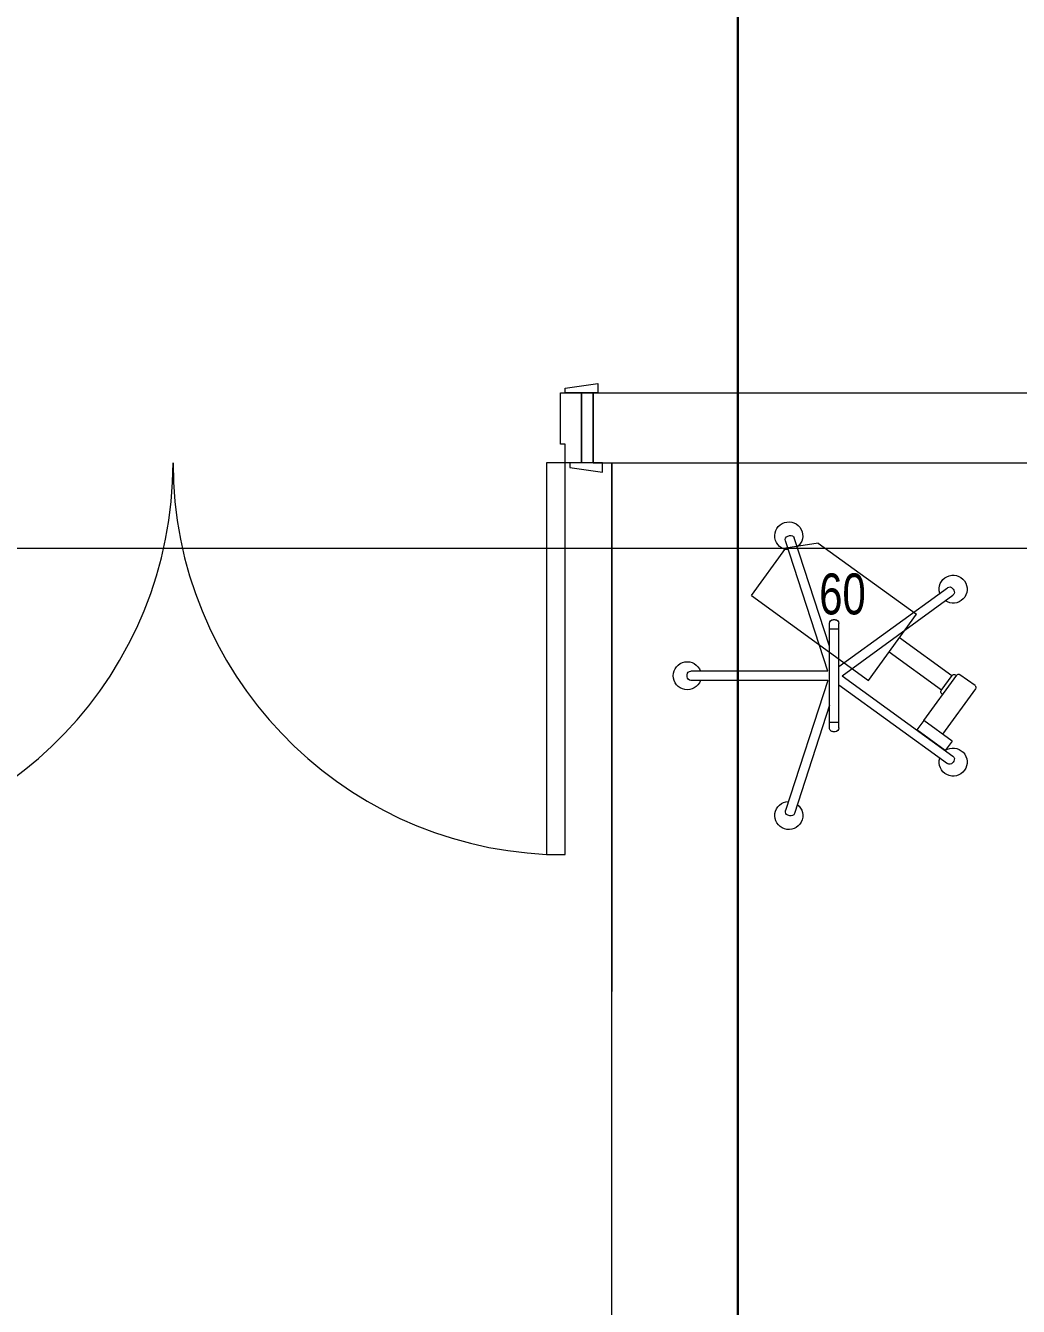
# Model space of a CAD drawing. Header units: metres. Extents: x 75097 to 220695, y -1557923 to -1361206.
# Drawn here: x 118566 to 120693, y -1465860 to -1463116 of the extents above; entities that cross this region are included whole.
import ezdxf

# ---------------------------------------------------------------- set-up
doc = ezdxf.new("R2010")
doc.units = ezdxf.units.M
doc.layers.get('0').update_dxf_attribs({"lineweight": 0})
for name, color, linetype, lineweight in [('A-100 - Copy$0$Medical Equipment and Furniture', 8, 'Continuous', 0), ('A-100 - Copy$0$Medical Equipment and Furniture1', 8, 'Continuous', 5), ('A-100 - Copy$0$Walls', 8, 'Continuous', 0), ('A-100 - Copy$0$Wooden Joinery', 8, 'Continuous', 0), ('E-LG', 245, 'Continuous', 30)]:
    doc.layers.add(name, color=color, linetype=linetype, lineweight=lineweight)
doc.layers.add('E-POWR', color=7, linetype='Continuous', lineweight=9, true_color=0x4e7e3e)
doc.styles.add('A-100 - Copy$0$X3G_ENTITY_257CFD', font='swisscl.ttf', dxfattribs={"height": 200})

# ---------------------------------------------------------------- blocks, each defined once
blk = doc.blocks.new('A-100 - Copy$0$HF12177-P')
for p, q in [((-0.0196, -0.007), (-0.1885, 0.2255)), ((0, 0), (-0.1724, 0.2372)), ((0, 0), (0.1724, 0.2372)), ((0.0196, -0.007), (0.1885, 0.2255)), ((-0.0631, -0.027), (-0.2951, -0.1024)), ((-0.12, -0.015), (-0.12, -0.019)), ((-0.112, -0.007), (0.112, -0.007)), ((-0.112, -0.027), (0.112, -0.027)), ((-0.1, -0.007), (-0.1, -0.027)), ((0.0631, -0.027), (0.2951, -0.1024)), ((0.1, -0.007), (0.1, -0.027)), ((0.12, -0.015), (0.12, -0.019)), ((-0.01, -0.0308), (-0.2889, -0.1214)), ((-0.01, -0.0308), (-0.01, -0.324)), ((0.01, -0.0308), (0.01, -0.324)), ((0.01, -0.0308), (0.2889, -0.1214))]:
    blk.add_line(p, q)
for centre, radius, start, end in [((-0.1852, 0.2378), 0.03, 325.4712, 286.5288), ((0.1852, 0.2378), 0.03, 253.4712, 214.5288), ((-0.1821, 0.2302), 0.008, 126.3733, 216), ((0, -0.017), 0.315, 125.6267, 126.3733), ((-0.1788, 0.2325), 0.008, 36, 125.6267), ((0.1788, 0.2325), 0.008, 54.3733, 144), ((0, -0.017), 0.315, 53.6267, 54.3733), ((0.1821, 0.2302), 0.008, 324, 53.6267), ((-0.112, -0.015), 0.008, 90, 180), ((-0.112, -0.019), 0.008, 180, 270), ((0.112, -0.015), 0.008, 0, 90), ((0.112, -0.019), 0.008, 270, 0), ((-0.2996, -0.1144), 0.03, 37.4712, 358.5288), ((-0.2926, -0.11), 0.008, 108, 197.6267), ((0.2996, -0.1144), 0.03, 181.4712, 142.5288), ((0.2926, -0.11), 0.008, 342.3733, 72), ((0, -0.017), 0.315, 197.6267, 198.3733), ((-0.2914, -0.1138), 0.008, 198.3733, 288), ((0.2914, -0.1138), 0.008, 252, 341.6267), ((0, -0.017), 0.315, 341.6267, 342.3733), ((0, -0.332), 0.03, 109.4712, 70.5288), ((-0.002, -0.324), 0.008, 180, 269.6267), ((0.002, -0.324), 0.008, 270.3733, 0), ((0, -0.017), 0.315, 269.6267, 270.3733)]:
    blk.add_arc(centre, radius, start, end)
blk = doc.blocks.new('A-100 - Copy$0$MONITOR ARM PLAN')
for p, q in [((0.025, -0.49375, 0), (0.025, -0.18375, 0)), ((0.025, -0.18375, 0), (0.2, -0.18375, 0)), ((0.2, -0.44375, 0), (0.2, -0.18375, 0)), ((0.2, -0.44375, 0), (0.15, -0.49375, 0)), ((0.025, -0.49375, 0), (0.15, -0.49375, 0))]:
    blk.add_line(p, q)
at = {"layer": 'A-100 - Copy$0$Medical Equipment and Furniture1'}
for p, q in [((0.025, 0.0375), (0, 0.0375)), ((0, 0.0375), (0, -0.0375)), ((0.025, 0.0375), (0.025, -0.0375)), ((0.145, 0.0125), (0.025, 0.0125)), ((0.15, 0.0075), (0.15, -0.0325)), ((0.025, -0.0375), (0, -0.0375)), ((0.025, -0.0375), (0.145, -0.0375)), ((0.09375, -0.0375), (0.09375, -0.04)), ((0.09875, -0.045), (0.13875, -0.045)), ((0.1, -0.045), (0.1, -0.18375)), ((0.1375, -0.045), (0.1375, -0.18375)), ((0.14375, -0.0375), (0.14375, -0.04))]:
    blk.add_line(p, q, dxfattribs=at)
for centre, start, end in [((0.145, 0.0075, 0), 0, 90), ((0.09875, -0.04), 180, 270), ((0.13875, -0.04), 270, 360), ((0.145, -0.0325), 270, 0)]:
    blk.add_arc(centre, 0.005, start, end, dxfattribs=at)
blk = doc.blocks.new('A-100 - Copy$0$A$C009F45C9')
at = {"layer": 'A-100 - Copy$0$Wooden Joinery'}
for p, q in [((844, -1650), (754, -1650)), ((844, -1670), (754, -1670)), ((724, -1690), (724, -1680)), ((744, -1690), (724, -1690)), ((744, -1690), (744, -1680)), ((884, -1690), (844, -1690)), ((844, -1700), (844, -1690)), ((854, -1690), (854, -1680)), ((874, -1690), (874, -1680)), ((884, -1700), (884, -1690)), ((724, -1750), (724, -1760)), ((744, -1750), (724, -1750)), ((744, -1750), (744, -1760)), ((844, -1740), (844, -1750)), ((884, -1750), (844, -1750)), ((854, -1750), (854, -1760)), ((874, -1750), (874, -1760)), ((884, -1740), (884, -1750)), ((844, -1770), (754, -1770)), ((844, -1790), (754, -1790))]:
    blk.add_line(p, q, dxfattribs=at)
for points in [[(-75, -60), (-85, -60), (-95, 10), (-75, 10)], [(75, -50), (85, -50), (95, 20), (75, 20)], [(75, -100), (914, -100), (914, -60), (75, -60)], [(75, -1700), (914, -1700), (914, -1740), (75, -1740)], [(75, -1700), (914, -1700), (914, -1740), (75, -1740)], [(-75, -1740), (-85, -1740), (-95, -1810), (-75, -1810)], [(75, -1750), (85, -1750), (95, -1820), (75, -1820)]]:
    blk.add_lwpolyline(points, close=True, dxfattribs=at)
for points in [[(75, -25), (-75, -25), (-75, 0), (75, 0), (75, -25)], [(75, -25), (75, -60), (35, -60), (35, -70), (-75, -70), (-75, -25), (75, -25)], [(75, -1775), (75, -1740), (35, -1740), (35, -1730), (-75, -1730), (-75, -1775), (75, -1775)], [(75, -1775), (-75, -1775), (-75, -1800), (75, -1800), (75, -1775)]]:
    blk.add_lwpolyline(points, dxfattribs=at)
for centre, radius, start, end in [((75, -60), 840, 270, 357.2706), ((75, -1740), 840, 2.7294, 90), ((754, -1680), 30, 90, 180), ((754, -1680), 10, 90, 180), ((844, -1680), 30, 0, 90), ((844, -1680), 10, 0, 90), ((754, -1760), 30, 180, 270), ((754, -1760), 10, 180, 270), ((844, -1760), 10, 270, 0), ((844, -1760), 30, 270, 0)]:
    blk.add_arc(centre, radius, start, end, dxfattribs=at)
blk = doc.blocks.new('A-100 - Copy')
at = {"layer": 'A-100 - Copy$0$Medical Equipment and Furniture'}
for p, q in [((119822.1, -1464052.7, 0), (119822.1, -1465185.3, 0)), ((119822.1, -1466552.7, 0), (119822.1, -1464052.7, 0))]:
    blk.add_line(p, q, dxfattribs=at)
at = {"layer": 'A-100 - Copy$0$Walls'}
blk.add_line((119782.1, -1464052.7, 0), (119782.1, -1463902.7, 0), dxfattribs=at)
at = {"layer": 'A-100 - Copy$0$Walls', "elevation": 0}
for points in [[(119782.1, -1463902.7), (137148.3, -1463902.7)], [(119782.1, -1464052.7), (133096.4, -1464052.7), (133096.4, -1464152.7)]]:
    blk.add_lwpolyline(points, dxfattribs=at)
at = {"layer": 'A-100 - Copy$0$Medical Equipment and Furniture', "extrusion": (-1.92689e-13, 1.39405e-12, -1), "xscale": 999.9999999999984, "yscale": 999.9999999999984, "zscale": -1000, "rotation": 89.98503167528287}
blk.add_blockref('A-100 - Copy$0$HF12177-P', (-120315.6, -1464508.9, 0), dxfattribs=at)
at = {"layer": 'A-100 - Copy$0$Medical Equipment and Furniture', "xscale": -1000, "yscale": 1000, "zscale": 1000, "rotation": 234.0149683247205}
blk.add_blockref('A-100 - Copy$0$MONITOR ARM PLAN', (120506.1, -1464647.2, 0), dxfattribs=at)
at = {"layer": 'A-100 - Copy$0$Wooden Joinery', "rotation": 270}
blk.add_blockref('A-100 - Copy$0$A$C009F45C9', (119782.1, -1463977.7, 0), dxfattribs=at)
at = {"layer": 'A-100 - Copy$0$Medical Equipment and Furniture', "insert": (120316.3, -1464378.7, 0), "char_height": 87.47, "attachment_point": 8, "style": 'A-100 - Copy$0$X3G_ENTITY_257CFD'}
blk.add_mtext('60', dxfattribs=at)

msp = doc.modelspace()

# ---------------------------------------------------------------- linework, layer by layer
at = {"layer": 'E-LG', "color": 1}
msp.add_lwpolyline([(95918.6, -1465252.9), (115237, -1465252.9), (115237, -1465905.8), (115312.2, -1465951), (115227.4, -1465994.9), (115227.4, -1468887.4), (115353.3, -1468943.6), (115222.3, -1468991.3), (115222.3, -1469278.5), (117688, -1469278.5), (117688, -1457043.1), (117707.4, -1457137.3), (119892.6, -1457137.3), (120092.1, -1457027.5), (120092.1, -1469278.5), (145729.7, -1469278.5), (145828.3, -1469612.5), (145828.3, -1469267.5), (145828.3, -1465482), (145334.4, -1465482), (145278.1, -1465376.4)], dxfattribs=at)
at = {"layer": 'E-POWR', "const_width": 3}
msp.add_lwpolyline([(115522.2, -1465741), (115522.2, -1464236.2), (117546.6, -1464236.2), (122230.3, -1464236.2), (125149.3, -1464237.3), (127909, -1464237.3), (130816.6, -1464237.3)], dxfattribs=at)

# ---------------------------------------------------------------- next in the draw order: block references
msp.add_blockref('A-100 - Copy', (0, 0))

doc.saveas('drawing.dxf')
